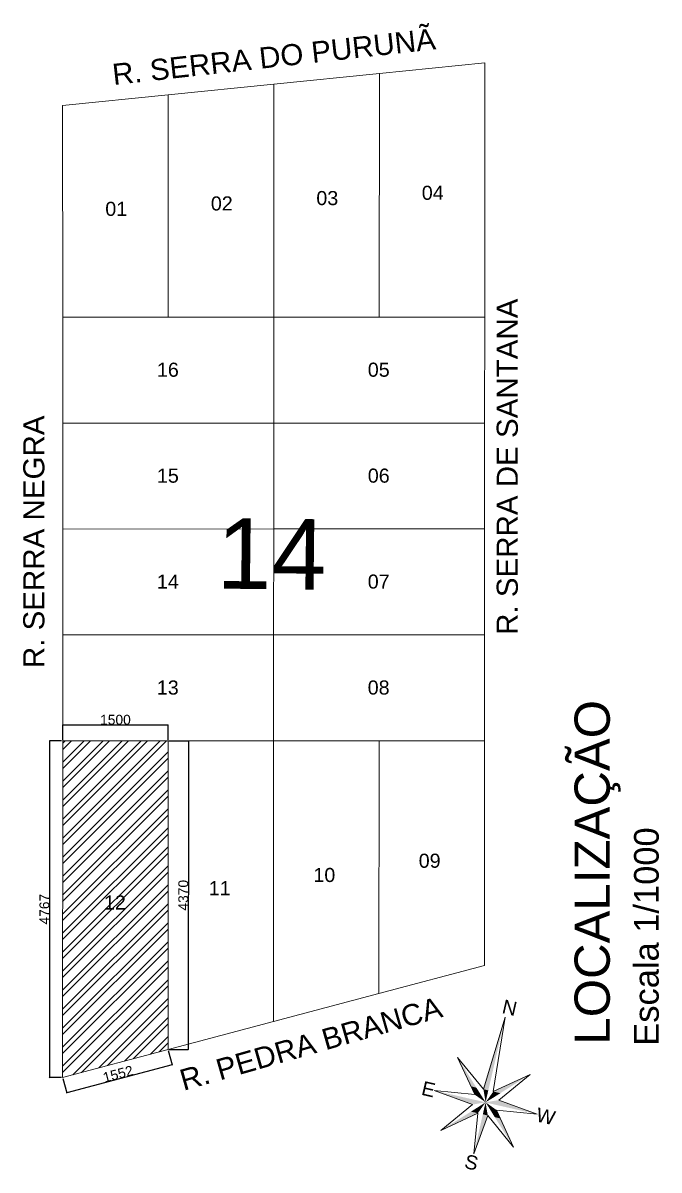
# Model space of a CAD drawing. Header units: millimetres. Extents: x -9997 to 44619, y -1295 to 91103.
# Drawn here: x 35594 to 44619, y 74823 to 91103 of the extents above; entities that cross this region are included whole.
import ezdxf
from ezdxf.enums import TextEntityAlignment as Align

# ---------------------------------------------------------------- set-up
doc = ezdxf.new("R2010")
doc.units = ezdxf.units.MM
doc.header["$LTSCALE"] = 0.1
doc.layers.get('0').update_dxf_attribs({"lineweight": 5})
for name, color, linetype, lineweight in [('alvenaria', 5, 'Continuous', 9), ('LOTES', 1, 'Continuous', 0), ('QUADRAS', 4, 'Continuous', 0), ('TXT_LOTES', 3, 'Continuous', 0), ('TXT_QUADRAS', 5, 'Continuous', 0)]:
    doc.layers.add(name, color=color, linetype=linetype, lineweight=lineweight)
doc.layers.add('textos', color=1, linetype='Continuous')
doc.styles.add('Arial0', font='arial.ttf', dxfattribs={"height": 1.421523})
doc.styles.add('Quadras', font='arial.ttf', dxfattribs={"height": 10})
doc.styles.get("Standard").update_dxf_attribs({"font": 'arial.ttf'})
doc.dimstyles.new('ISO-25', dxfattribs={"dimtxt": 30, "dimasz": 5, "dimexe": 0, "dimexo": 15, "dimtad": 1, "dimtxsty": 'Standard', "dimblk": 'OBLIQUE', "dimcen": 0, "dimclrd": 7, "dimclre": 7, "dimclrt": 7, "dimadec": 8, "dimazin": 0, "dimtfac": 1, "dimtmove": 0, "dimatfit": 3, "dimldrblk": 'OBLIQUE', "dimfxl": 5, "dimtfillclr": 250, "dimarcsym": 0})

# ---------------------------------------------------------------- blocks, each defined once
blk = doc.blocks.new('_Oblique')
at = {"color": 0, "linetype": 'ByBlock', "lineweight": -2}
blk.add_line((-0.5, -0.5), (0.5, 0.5), dxfattribs=at)
blk = doc.blocks.new('*D97')
at = {"layer": 'alvenaria', "color": 7, "lineweight": -2, "transparency": 16777216}
blk.add_line((35972, 80914), (35970, 76136), dxfattribs=at)
at = {"layer": 'alvenaria', "color": 7, "linetype": 'ByBlock', "lineweight": -2, "transparency": 16777216}
for p, q in [((36143, 80914), (35972, 80914)), ((36141, 76135), (35970, 76136))]:
    blk.add_line(p, q, dxfattribs=at)
at = {"layer": 'Defpoints', "color": 0, "linetype": 'ByBlock', "transparency": 16777216}
for p in [(36158, 80914), (35970, 76136), (36156, 76135)]:
    blk.add_point(p, dxfattribs=at)
at = {"layer": 'alvenaria', "color": 7, "linetype": 'ByBlock', "lineweight": -2, "transparency": 16777216, "xscale": 5, "yscale": 5, "zscale": 5}
for p, rotation in [((35972, 80914), 89.97291572967774), ((35970, 76136), 269.9729157296777)]:
    blk.add_blockref('_Oblique', p, dxfattribs=dict(at, rotation=rotation))
at = {"layer": 'alvenaria', "color": 7, "linetype": 'ByBlock', "lineweight": 0, "transparency": 16777216, "insert": (35899, 78525), "char_height": 140, "attachment_point": 5, "rotation": 89.9729}
blk.add_mtext('4767', dxfattribs=at)
blk = doc.blocks.new('*D98')
at = {"layer": 'alvenaria', "color": 7, "linetype": 'ByBlock', "lineweight": -2, "transparency": 16777216}
for p, q in [((36158, 80929), (36158, 81141)), ((37654, 80929), (37654, 81141))]:
    blk.add_line(p, q, dxfattribs=at)
at = {"layer": 'alvenaria', "color": 7, "lineweight": -2, "transparency": 16777216}
blk.add_line((36158, 81141), (37654, 81141), dxfattribs=at)
at = {"layer": 'Defpoints', "color": 0, "linetype": 'ByBlock', "transparency": 16777216}
for p in [(37654, 81141), (36158, 80914), (37654, 80914)]:
    blk.add_point(p, dxfattribs=at)
at = {"layer": 'alvenaria', "color": 7, "linetype": 'ByBlock', "lineweight": -2, "transparency": 16777216, "xscale": 5, "yscale": 5, "zscale": 5}
for p, rotation in [((36158, 81141), 180.0075444938963), ((37654, 81141), 0.00754449389627122)]:
    blk.add_blockref('_Oblique', p, dxfattribs=dict(at, rotation=rotation))
at = {"layer": 'alvenaria', "color": 7, "linetype": 'ByBlock', "lineweight": 0, "transparency": 16777216, "insert": (36906, 81213), "char_height": 140, "attachment_point": 5, "rotation": 0.0075}
blk.add_mtext('1500', dxfattribs=at)
blk = doc.blocks.new('*D99')
at = {"layer": 'alvenaria', "color": 7, "linetype": 'ByBlock', "lineweight": -2, "transparency": 16777216}
for p, q in [((37669, 80914), (37942, 80914)), ((37667, 76533), (37940, 76533))]:
    blk.add_line(p, q, dxfattribs=at)
at = {"layer": 'alvenaria', "color": 7, "lineweight": -2, "transparency": 16777216}
blk.add_line((37942, 80914), (37940, 76533), dxfattribs=at)
at = {"layer": 'Defpoints', "color": 0, "linetype": 'ByBlock', "transparency": 16777216}
for p in [(37654, 80914), (37652, 76533), (37940, 76533)]:
    blk.add_point(p, dxfattribs=at)
at = {"layer": 'alvenaria', "color": 7, "linetype": 'ByBlock', "lineweight": -2, "transparency": 16777216, "xscale": 5, "yscale": 5, "zscale": 5}
for p, rotation in [((37942, 80914), 89.97291572815689), ((37940, 76533), 269.9729157281569)]:
    blk.add_blockref('_Oblique', p, dxfattribs=dict(at, rotation=rotation))
at = {"layer": 'alvenaria', "color": 7, "linetype": 'ByBlock', "lineweight": 0, "transparency": 16777216, "insert": (37869, 78723), "char_height": 140, "attachment_point": 5, "rotation": 89.9729}
blk.add_mtext('4370', dxfattribs=at)
blk = doc.blocks.new('*D100')
at = {"layer": 'alvenaria', "color": 7, "linetype": 'ByBlock', "lineweight": -2, "transparency": 16777216}
for p, q in [((37656, 76519), (37710, 76315)), ((36160, 76121), (36214, 75918))]:
    blk.add_line(p, q, dxfattribs=at)
at = {"layer": 'alvenaria', "color": 7, "lineweight": -2, "transparency": 16777216}
blk.add_line((37710, 76315), (36214, 75918), dxfattribs=at)
at = {"layer": 'Defpoints', "color": 0, "linetype": 'ByBlock', "transparency": 16777216}
for p in [(37652, 76533), (36156, 76135), (36214, 75918)]:
    blk.add_point(p, dxfattribs=at)
at = {"layer": 'alvenaria', "color": 7, "linetype": 'ByBlock', "lineweight": -2, "transparency": 16777216, "xscale": 5, "yscale": 5, "zscale": 5}
for p, rotation in [((37710, 76315), 14.89250421572041), ((36214, 75918), 194.8925042157204)]:
    blk.add_blockref('_Oblique', p, dxfattribs=dict(at, rotation=rotation))
at = {"layer": 'alvenaria', "color": 7, "linetype": 'ByBlock', "lineweight": 0, "transparency": 16777216, "insert": (36943, 76186), "char_height": 140, "attachment_point": 5, "rotation": 14.8925}
blk.add_mtext('1552', dxfattribs=at)

msp = doc.modelspace()

# ---------------------------------------------------------------- hatches: boundary and pattern name
at = {"linetype": 'ByBlock', "true_color": 0x2776bb}
h = msp.add_hatch(dxfattribs=at)
h.set_pattern_fill('ANSI32', color=152, scale=20)
h.paths.add_polyline_path([(37654.086, 80913.771), (36158.165, 80913.575), (36155.907, 76135.435), (37652.015, 76533.309)])
h.paths.add_polyline_path([(36692.396, 78469.361), (37103.583, 78469.361), (37103.583, 78770.589), (36692.396, 78770.589)], flags=24)
at = {"true_color": 0x000007}
for points in [[(42436.381, 76994.557), (42276.846, 76300.447), (42229.047, 76310.043)], [(41760.813, 76419.328), (42027.551, 75991.476), (41949.191, 76010.743)], [(42276.846, 76300.447), (42229.047, 76310.043), (42127.268, 75970.088)], [(42276.846, 76300.447), (42196.288, 75953.152), (42127.268, 75970.088)], [(42791.299, 76181.085), (42367.086, 75913.731), (42266.887, 75936.698)], [(42157.965, 75784.415), (41429.037, 75950.599), (41426.36, 75948.057)], [(42157.965, 75784.415), (41429.037, 75950.599), (41972.773, 75752.139)], [(42027.551, 75991.476), (41949.191, 76010.743), (42004.103, 75892.856)], [(42027.551, 75991.476), (42104.301, 75869.889), (42004.103, 75892.856)], [(42104.301, 75869.889), (42004.103, 75892.856), (42157.965, 75784.415)], [(42196.288, 75953.152), (42127.268, 75970.088), (42145.301, 75859.948)], [(42196.288, 75953.152), (42173.321, 75852.954), (42145.301, 75859.948)], [(42367.086, 75913.731), (42266.887, 75936.698), (42202.92, 75846.441)], [(42367.086, 75913.731), (42245.499, 75836.981), (42202.92, 75846.441)], [(42111.911, 75720.329), (42072.972, 75729.172), (41949.806, 75651.941)], [(42111.911, 75720.329), (42047.944, 75630.072), (41949.806, 75651.941)], [(42157.965, 75784.415), (42111.911, 75720.329), (42072.972, 75729.172)], [(42169.53, 75706.822), (42141.51, 75713.816), (42118.543, 75613.618)], [(42169.53, 75706.822), (42189.142, 75597.163), (42118.543, 75613.618)], [(42157.965, 75784.415), (42169.53, 75706.822), (42141.51, 75713.816)], [(42173.321, 75852.954), (42145.301, 75859.948), (42157.965, 75784.415)], [(42887.855, 75615.073), (42157.965, 75784.415), (42155.287, 75781.873)], [(42245.499, 75836.981), (42202.92, 75846.441), (42157.965, 75784.415)], [(42343.637, 75815.111), (42887.855, 75615.073), (42157.965, 75784.415)], [(42157.965, 75784.415), (42312.308, 75674.394), (42212.109, 75697.361)], [(42047.944, 75630.072), (41949.806, 75651.941), (41523.533, 75385.684)], [(42189.142, 75597.163), (42118.543, 75613.618), (42039.565, 75266.803)], [(42189.142, 75597.163), (42067.104, 75261.389), (42039.565, 75266.803)], [(42312.308, 75674.394), (42212.109, 75697.361), (42287.761, 75573.715)], [(42312.308, 75674.394), (42365.64, 75556.027), (42287.761, 75573.715)], [(42365.64, 75556.027), (42287.761, 75573.715), (42554.018, 75147.441)], [(42067.104, 75261.389), (42039.565, 75266.803), (41990.683, 75053.427)]]:
    msp.add_hatch(color=7, dxfattribs=at).paths.add_polyline_path(points)

# ---------------------------------------------------------------- linework, layer by layer
at = {"color": 7, "linetype": 'Continuous', "lineweight": 13, "true_color": 0x000007}
msp.add_lwpolyline([(42436.381, 76994.557), (42127.268, 75970.088), (41760.813, 76419.328), (42004.103, 75892.856), (41429.037, 75950.599), (41972.773, 75752.139), (41523.533, 75385.684), (42047.944, 75630.072), (41990.683, 75053.427), (42189.142, 75597.163), (42554.018, 75147.441), (42312.308, 75674.394), (42887.855, 75615.073), (42343.637, 75815.111), (42791.299, 76181.085), (42266.887, 75936.698)], close=True, dxfattribs=at)
at = {"layer": 'LOTES', "flags": 128}
for points in [[(40650.404, 90386.249), (42146.396, 90536.796), (42144.69, 86928.384), (40648.77, 86928.187), (40650.404, 90386.249)], [(39153.094, 90234.904), (40650.404, 90386.249), (40648.77, 86928.187), (39152.849, 86927.99), (39153.094, 90234.904)], [(37654.782, 90082.955), (39153.094, 90234.904), (39152.849, 86927.99), (37656.045, 86927.259), (37654.782, 90082.955)], [(36156.471, 89931.006), (37654.782, 90082.955), (37656.045, 86927.259), (36157.674, 86925.581), (36156.471, 89931.006)], [(36157.674, 86925.581), (37656.045, 86927.259), (39152.849, 86927.99), (39152.139, 85424.484), (36158.275, 85422.868), (36157.674, 86925.581)], [(39152.849, 86927.99), (40648.77, 86928.187), (42144.69, 86928.384), (42143.98, 85424.878), (39152.139, 85424.484), (39152.849, 86927.99)], [(36158.275, 85422.868), (39152.139, 85424.484), (39151.428, 83920.979), (36158.876, 83920.156), (36158.275, 85422.868)], [(39152.139, 85424.484), (42143.98, 85424.878), (42143.269, 83921.373), (39151.428, 83920.979), (39152.139, 85424.484)], [(36158.876, 83920.156), (39151.428, 83920.979), (39150.717, 82417.474), (36158.876, 82417.08), (36158.876, 83920.156)], [(39151.428, 83920.979), (42143.269, 83921.373), (42142.558, 82417.868), (39150.717, 82417.474), (39151.428, 83920.979)], [(36158.876, 82417.08), (39150.717, 82417.474), (39150.006, 80913.968), (37654.086, 80913.771), (36158.165, 80913.575), (36158.876, 82417.08)], [(39150.717, 82417.474), (42142.558, 82417.868), (42141.847, 80914.362), (40645.927, 80914.165), (39150.006, 80913.968), (39150.717, 82417.474)], [(36158.165, 80913.575), (37654.086, 80913.771), (37652.015, 76533.309), (36155.907, 76135.435), (36158.165, 80913.575)], [(37654.086, 80913.771), (39150.006, 80913.968), (39148.124, 76931.183), (37652.015, 76533.309), (37654.086, 80913.771)], [(39150.006, 80913.968), (40645.927, 80914.165), (40644.232, 77329.057), (39148.124, 76931.183), (39150.006, 80913.968)], [(40645.927, 80914.165), (42141.847, 80914.362), (42140.341, 77726.931), (40644.232, 77329.057), (40645.927, 80914.165)]]:
    msp.add_lwpolyline(points, close=True, dxfattribs=at)
at = {"layer": 'QUADRAS', "color": 18, "flags": 128}
msp.add_lwpolyline([(36156.471, 89931.006), (37654.782, 90082.955), (39153.094, 90234.904), (40650.404, 90386.249), (42146.396, 90536.796), (42144.69, 86928.384), (42143.98, 85424.878), (42143.269, 83921.373), (42142.558, 82417.868), (42141.847, 80914.362), (42140.341, 77726.931), (40644.232, 77329.057), (39148.124, 76931.183), (37652.015, 76533.309), (36155.907, 76135.435), (36158.165, 80913.575), (36158.876, 82417.08), (36158.876, 83920.156), (36158.275, 85422.868), (36157.674, 86925.581), (36156.471, 89931.006)], close=True, dxfattribs=at)

# ---------------------------------------------------------------- texts
at = {"color": 1, "true_color": 0x000001, "style": 'Arial0'}
msp.add_text('N', height=200, rotation=347.052967, dxfattribs=at).set_placement((42378.817, 77052.681))
at = {"color": 120, "true_color": 0x000078, "style": 'Arial0'}
for s, p in [('E', (41234.604, 75893.615)), ('W', (42860.65, 75516.555)), ('S', (41844.418, 74855.003))]:
    msp.add_text(s, height=200, rotation=347.052967, dxfattribs=at).set_placement(p)
at = {"layer": 'textos', "color": 18, "true_color": 0x000000}
for s, height, rotation, p in [('R. SERRA DO PURUNÃ', 300, 6.3376753, (36879.257, 90221.132)), ('R. SERRA DE SANTANA', 300, 90, (42615.154, 82417.868)), ('R. SERRA NEGRA', 300, 90, (35898.143, 81946.302)), ('LOCALIZAÇÃO', 500, 90, (43919.826, 76603.329)), ('Escala 1/1000', 350, 90, (44613.917, 76587.747)), ('R. PEDRA BRANCA', 300, 15.9325338, (37871.886, 75946.318))]:
    msp.add_text(s, height=height, rotation=rotation, dxfattribs=at).set_placement(p)
at = {"layer": 'TXT_LOTES'}
for s, p in [('04', (41252.55, 88592.857)), ('01', (36762.014, 88364.698)), ('02', (38259.71, 88441.535)), ('03', (39756.53, 88517.554)), ('16', (37494.606, 86081.561)), ('05', (40486.448, 86081.955)), ('15', (37494.606, 84578.057)), ('06', (40486.448, 84578.451)), ('14', (37493.896, 83074.551)), ('07', (40485.737, 83074.945)), ('13', (37493.185, 81571.046)), ('08', (40485.026, 81571.44)), ('09', (41208.791, 79112.832)), ('10', (39714.656, 78910.833)), ('11', (38229.178, 78723.789)), ('12', (36742.601, 78519.566))]:
    msp.add_text(s, height=200, dxfattribs=at).set_placement(p)
at = {"layer": 'TXT_QUADRAS', "style": 'Quadras'}
msp.add_text('14', height=999.9982, rotation=359.3676296, dxfattribs=at).set_placement((39121.164, 83566.909), align=Align.MIDDLE_CENTER)

# ---------------------------------------------------------------- dimensions: what is measured, and where the dimension line sits
at = {"layer": 'alvenaria', "linetype": 'ByBlock', "lineweight": 0}
for p1, p2, distance, text, picture, middle in [((36158.165, 80913.575), (37654.086, 80913.771), 227.344, '1500', '*D98', (36906.086, 81213.122)), ((36158.165, 80913.575), (36155.907, 76135.435), -186.373, '4767', '*D97', (35898.558, 78524.627)), ((37654.086, 80913.771), (37652.015, 76533.309), 287.869, '4370', '*D99', (37868.766, 78723.438)), ((37652.015, 76533.309), (36155.907, 76135.435), 225.403, '1552', '*D100', (36943.359, 76186.223))]:
    dim = msp.add_aligned_dim(p1=p1, p2=p2, distance=distance, text=text, dimstyle='ISO-25', override={"dimtxt": 140}, dxfattribs=at)
    dim.commit()
    dim.dimension.update_dxf_attribs({"geometry": picture, "text_midpoint": middle})

doc.saveas('drawing.dxf')
